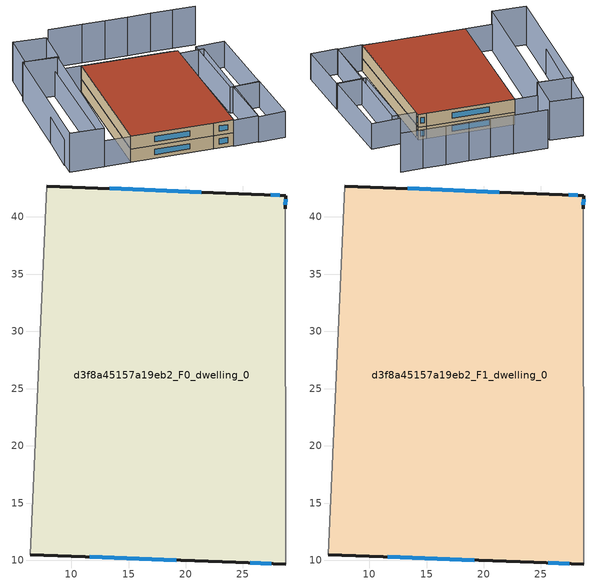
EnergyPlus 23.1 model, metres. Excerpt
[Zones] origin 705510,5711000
d3f8a45157a19eb2_F0_dwelling_0
 floor ground (EU_floor_Construction): 28.74,41.86 28.69,40.71 28.72,9.68 24.37,9.82 6.41,10.48 7.85,42.7 26.87,41.94 z0
 wall outside (EU_wall_Construction): 6.41,10.48 24.37,9.82 28.72,9.68 / 28.69,40.71 28.74,41.86 26.87,41.94 7.85,42.7 z0:3
 wall adiabatic (EU_wall_Construction): 7.85,42.7 6.41,10.48 / 28.72,9.68 28.69,40.71 z0:3
 window (EU_Window_Construction): 25.62,9.78 27.46,9.72 / 11.6,10.29 19.18,10.01 / 21.37,42.16 13.35,42.48 / 28.2,41.89 27.41,41.92 / 28.71,41.05 28.73,41.53 z0.87:2.13
d3f8a45157a19eb2_F1_dwelling_0
 floor to d3f8a45157a19eb2_F0_dwelling_0 (EU_floor_Construction): 28.74,41.86 28.69,40.71 28.72,9.68 24.37,9.82 6.41,10.48 7.85,42.7 26.87,41.94 z3
 wall outside (EU_wall_Construction): 6.41,10.48 24.37,9.82 28.72,9.68 / 28.69,40.71 28.74,41.86 26.87,41.94 7.85,42.7 z3:6
 wall adiabatic (EU_wall_Construction): 7.85,42.7 6.41,10.48 / 28.72,9.68 28.69,40.71 z3:6
 window (EU_Window_Construction): 25.62,9.78 27.46,9.72 / 11.6,10.29 19.18,10.01 / 21.37,42.16 13.35,42.48 / 28.2,41.89 27.41,41.92 / 28.71,41.05 28.73,41.53 z3.87:5.13
 roof outside (EU_roof_Construction): 28.72,9.68 28.69,40.71 28.74,41.86 26.87,41.94 7.85,42.7 6.41,10.48 24.37,9.82 z6
shading: -4.53,40.75 -6.89,14.02 / 34.07,9.17 33.7,23.24 / 33.7,23.24 39.61,23.4 / 39.61,23.4 39.98,9.33 / 39.98,9.33 34.07,9.17 / 28.72,9.48 28.7,40.71 / 28.7,40.71 34.04,40.72 / 34.04,40.72 34.06,9.48 / 34.06,9.48 28.72,9.48 / 7.85,42.7 6.41,10.43 / 6.41,10.43 0.58,10.69 / 0.58,10.69 2.02,42.96 / 2.02,42.96 7.85,42.7 / 39.07,42.18 39.53,23.28 / 39.53,23.28 33.17,23.12 / 33.17,23.12 32.71,42.03 / 32.71,42.03 39.07,42.18 z0:6; 37,53.46 32.12,53.62 / 32.12,53.63 27.26,53.79 / 27.26,53.79 22.24,53.96 / 22.24,53.96 17.47,54.12 / 17.47,54.12 12.5,54.29 / 12.5,54.3 5.05,54.56 / 2.62,42.9 0.57,10.5 / 0.57,10.5 -6.82,10.97 / -6.82,10.97 -4.78,43.37 / -4.78,43.37 2.62,42.9 / -3.7,52.07 3.52,51.52 / 3.52,51.52 2.85,42.73 / 2.85,42.73 -4.38,43.28 / -4.38,43.28 -3.7,52.07 z0:9
[Building]
EU S2 Campaign: North Axis=0; Terrain=City; Solar Distribution=FullExterior
[Site:Location]
London: Latitude=51.5; Longitude=-0.5; Time Zone=0; Elevation=25
[SizingPeriod:WeatherFileDays]
AnnualSizingPeriod: Begin Month=1; Begin Day of Month=1; End Month=12; End Day of Month=31; Day of Week for Start Day=Monday; Use Weather File Daylight Saving Period=No; Use Weather File Rain and Snow Indicators=No
[MATERIAL]
EU_InternalMass_Material: Roughness=MediumRough; Thickness=0.1; Conductivity=1; Density=1800; Specific Heat=900; Thermal Absorptance=0.9; Solar Absorptance=0.7; Visible Absorptance=0.7
[MATERIAL:NOMASS] Roughness=MediumRough; Thermal Absorptance=0.9; Solar Absorptance=0.7; Visible Absorptance=0.7
Name | Thermal Resistance
EU_wall_NoMass | 0.724719
EU_roof_NoMass | 2.98947
EU_floor_NoMass | 2.39157
[WINDOWMATERIAL:SIMPLEGLAZINGSYSTEM]
EU_Window_SimpleGlazing: UFactor=2.63425; Solar Heat Gain Coefficient=0.76; Visible Transmittance=0.76
[CONSTRUCTION]
EU_wall_Construction: EU_wall_NoMass
EU_roof_Construction: EU_roof_NoMass
EU_floor_Construction: EU_floor_NoMass
EU_Window_Construction: EU_Window_SimpleGlazing
EU_InternalMass_Construction: EU_InternalMass_Material
[ZONE] Type=1; Multiplier=1; Ceiling Height=autocalculate; Volume=2086.34; Floor Area=autocalculate; Part of Total Floor Area=Yes
d3f8a45157a19eb2_F0_dwelling_0; d3f8a45157a19eb2_F1_dwelling_0
[INTERNALMASS] Construction=EU_InternalMass_Construction; Surface Area=695.446
Name | Zone or ZoneList
d3f8a45157a19eb2_F0_dwelling_0_EU_InternalMass | d3f8a45157a19eb2_F0_dwelling_0
d3f8a45157a19eb2_F1_dwelling_0_EU_InternalMass | d3f8a45157a19eb2_F1_dwelling_0
[OTHEREQUIPMENT] Fuel Type=Electricity; Design Level Calculation Method=Watts/Area; Power per Zone Floor Area=1; Fraction Latent=0; Fraction Radiant=0; Fraction Lost=0; Carbon Dioxide Generation Rate=0; EndUse Subcategory=EU_Step8_InternalGains
Name | Zone or ZoneList or Space or SpaceList | Schedule
EU_Step8_InternalGain_d3f8a45157a19eb2_F0_dwelling_0_f000 | d3f8a45157a19eb2_F0_dwelling_0 | EU_Step8_GainSchedule_d3f8a45157a19eb2_F0_dwelling_0_f000
EU_Step8_InternalGain_d3f8a45157a19eb2_F1_dwelling_0_f000 | d3f8a45157a19eb2_F1_dwelling_0 | EU_Step8_GainSchedule_d3f8a45157a19eb2_F1_dwelling_0_f000
[ZONEVENTILATION:DESIGNFLOWRATE] Schedule=EU_AlwaysOn; Design Flow Rate Calculation Method=AirChanges/Hour; Air Changes per Hour=0.418135; Ventilation Type=Natural; Fan Pressure Rise=0; Fan Total Efficiency=1; Constant Term Coefficient=1; Temperature Term Coefficient=0; Velocity Term Coefficient=0; Velocity Squared Term Coefficient=0; Minimum Indoor Temperature=-100; Maximum Indoor Temperature=100; Delta Temperature=-100; Minimum Outdoor Temperature=-100; Maximum Outdoor Temperature=100; Maximum Wind Speed=40
Name | Zone or ZoneList or Space or SpaceList
EU_ConstantAir_d3f8a45157a19eb2_F0_dwelling_0 | d3f8a45157a19eb2_F0_dwelling_0
EU_ConstantAir_d3f8a45157a19eb2_F1_dwelling_0 | d3f8a45157a19eb2_F1_dwelling_0
[HVACTEMPLATE:THERMOSTAT] Constant Heating Setpoint=20; Constant Cooling Setpoint=50
EU_HeatOnly_d3f8a45157a19eb2_F0_dwelling_0; EU_HeatOnly_d3f8a45157a19eb2_F1_dwelling_0
[HVACTEMPLATE:ZONE:IDEALLOADSAIRSYSTEM] System Availability Schedule=EU_AlwaysOn; Maximum Heating Supply Air Temperature=50; Minimum Cooling Supply Air Temperature=13; Maximum Heating Supply Air Humidity Ratio=0.0156; Minimum Cooling Supply Air Humidity Ratio=0.0077; Heating Limit=NoLimit; Cooling Limit=NoLimit; Heating Availability Schedule=EU_AlwaysOn; Cooling Availability Schedule=EU_CoolingOff; Dehumidification Control Type=ConstantSensibleHeatRatio; Cooling Sensible Heat Ratio=0.7; Dehumidification Setpoint=60; Humidification Control Type=None; Humidification Setpoint=30; Outdoor Air Method=None; Outdoor Air Flow Rate per Person=0.00944; Outdoor Air Flow Rate per Zone Floor Area=0; Outdoor Air Flow Rate per Zone=0; Demand Controlled Ventilation Type=None; Outdoor Air Economizer Type=NoEconomizer; Heat Recovery Type=None; Sensible Heat Recovery Effectiveness=0.7; Latent Heat Recovery Effectiveness=0.65
Name | Template Thermostat
d3f8a45157a19eb2_F0_dwelling_0 | EU_HeatOnly_d3f8a45157a19eb2_F0_dwelling_0
d3f8a45157a19eb2_F1_dwelling_0 | EU_HeatOnly_d3f8a45157a19eb2_F1_dwelling_0
[SIZING:ZONE] Zone Cooling Design Supply Air Temperature Input Method=SupplyAirTemperature; Zone Cooling Design Supply Air Temperature=13; Zone Heating Design Supply Air Temperature Input Method=SupplyAirTemperature; Zone Heating Design Supply Air Temperature=50; Zone Cooling Design Supply Air Humidity Ratio=0.008; Zone Heating Design Supply Air Humidity Ratio=0.008; Cooling Design Air Flow Method=DesignDay; Cooling Design Air Flow Rate=0; Cooling Minimum Air Flow per Zone Floor Area=0.000762; Cooling Minimum Air Flow=0; Cooling Minimum Air Flow Fraction=0.2; Heating Design Air Flow Method=DesignDay; Heating Design Air Flow Rate=0; Heating Maximum Air Flow per Zone Floor Area=0.002032; Heating Maximum Air Flow=0.141576; Heating Maximum Air Flow Fraction=0.3; Account for Dedicated Outdoor Air System=No; Dedicated Outdoor Air System Control Strategy=NeutralSupplyAir; Dedicated Outdoor Air Low Setpoint Temperature for Design=autosize; Dedicated Outdoor Air High Setpoint Temperature for Design=autosize; Zone Load Sizing Method=Sensible Load Only No Latent Load; Zone Latent Cooling Design Supply Air Humidity Ratio Input Method=HumidityRatioDifference; Zone Cooling Design Supply Air Humidity Ratio Difference=0.005; Zone Latent Heating Design Supply Air Humidity Ratio Input Method=HumidityRatioDifference; Zone Humidification Design Supply Air Humidity Ratio Difference=0.005
d3f8a45157a19eb2_F0_dwelling_0; d3f8a45157a19eb2_F1_dwelling_0
[SCHEDULE:CONSTANT]
Name | Hourly Value
EU_AlwaysOn | 1
EU_CoolingOff | 0
[SCHEDULE:FILE] Column Number=1; Rows to Skip at Top=0; Number of Hours of Data=8760; Column Separator=Comma; Interpolate to Timestep=No; Minutes per Item=60; Adjust Schedule for Daylight Savings=Yes
Name | File
EU_Step8_GainSchedule_d3f8a45157a19eb2_F0_dwelling_0_f000 | ../../schedules/d3f8a45157a19eb2/d3f8a45157a19eb2_F0_dwelling_0_f000_gain.csv
EU_Step8_GainSchedule_d3f8a45157a19eb2_F1_dwelling_0_f000 | ../../schedules/d3f8a45157a19eb2/d3f8a45157a19eb2_F1_dwelling_0_f000_gain.csv
